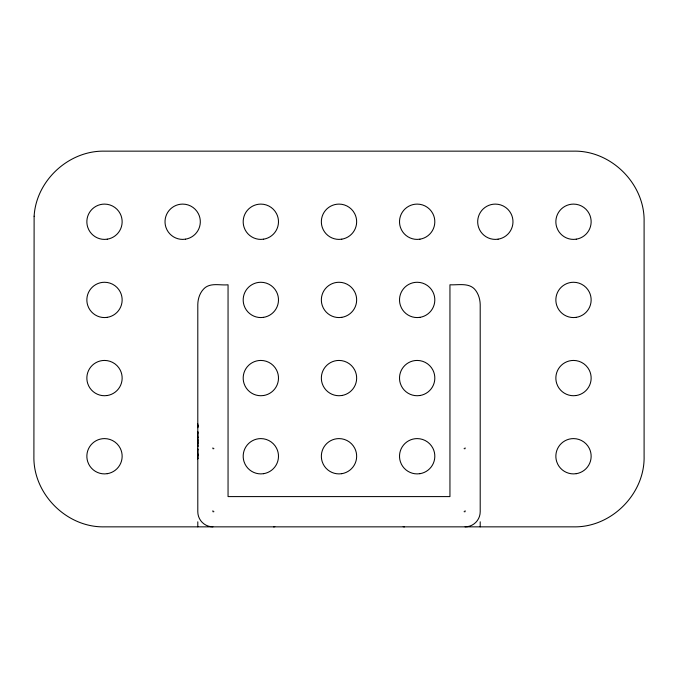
<?xml version="1.0" encoding="UTF-8"?>
<svg xmlns="http://www.w3.org/2000/svg" width="678" height="678" viewBox="0 0 678 678"><rect width="100%" height="100%" fill="white"/><g stroke="black" fill="none" stroke-linecap="round" stroke-linejoin="round"><path stroke-width="1.02" d="M197.798 432.123L197.798 443.946M197.798 425.292L197.798 427.081M197.798 453.319L197.798 458.803L197.798 457.904M197.798 445.505L197.798 446.429M197.798 423.86L197.798 425.038M197.798 449.217L197.798 449.997M197.798 439.547L197.798 440.98M197.798 433.445L197.798 431.555M197.798 427.716L197.798 426.038M197.798 425.954L197.798 425.148M197.798 448.802L197.798 453.048M465.074 510.729L465.074 511.72L464.083 511.72M464.083 448.683L465.074 448.709L465.074 447.861M273.514 526.848L274.827 526.679M213.917 448.683L212.926 448.709L212.926 447.861M403.173 526.679L404.486 526.848M213.917 511.72L212.926 511.72L212.926 510.729M197.798 436.852L197.798 437.369M197.798 437.2L197.798 437.751M197.798 446.853L197.798 441.692M197.798 453.963L197.798 455.709M197.798 454.319L197.798 456.108M480.202 521.806L480.202 526.848M197.798 521.806L197.798 526.848M212.926 526.848A15.128 15.128 0 0 1 197.798 511.72L197.798 304.481C197.925 298.083 200.264 291.532 205.358 287.43C211.977 282.734 220.579 285.574 228.054 284.785L228.054 496.593L449.946 496.593L449.946 284.785C458.582 285.252 469.82 282.218 475.77 290.557C478.693 294.616 480.075 299.515 480.202 304.481L480.202 511.72A15.128 15.128 0 0 1 465.074 526.848M34.12 216.214L33.9 456.252C33.01 493.974 66.775 527.747 104.505 526.848L573.495 526.848C611.242 527.747 645.024 493.94 644.1 456.201L644.1 221.748C645.007 184.018 611.225 150.236 573.495 151.152L104.505 151.152C68.783 150.397 36.171 180.543 34.12 216.214M107.26 239.181L104.505 239.402A17.653 17.653 0 0 1 88.776 229.766L87.716 227.206A17.653 17.653 0 0 1 104.505 204.103L107.26 204.315A17.653 17.653 0 0 1 118.777 211.375L120.226 213.739A17.653 17.653 0 0 1 107.26 239.181M185.433 239.181L182.67 239.402A17.653 17.653 0 0 1 166.941 229.766L165.881 227.206A17.653 17.653 0 0 1 182.67 204.103L185.433 204.315A17.653 17.653 0 0 1 196.951 211.375L198.391 213.739A17.653 17.653 0 0 1 185.433 239.181M263.598 239.181L260.835 239.402A17.653 17.653 0 0 1 245.105 229.766L244.046 227.206A17.653 17.653 0 0 1 260.835 204.103L263.598 204.315A17.653 17.653 0 0 1 275.115 211.375L276.565 213.739A17.653 17.653 0 0 1 263.598 239.181M341.763 239.181L339 239.402A17.653 17.653 0 0 1 323.27 229.766L322.211 227.206A17.653 17.653 0 0 1 339 204.103L341.763 204.315A17.653 17.653 0 0 1 353.28 211.375L354.73 213.739A17.653 17.653 0 0 1 341.763 239.181M419.928 239.181L417.165 239.402A17.653 17.653 0 0 1 401.435 229.766L400.376 227.206A17.653 17.653 0 0 1 417.165 204.103L419.928 204.315A17.653 17.653 0 0 1 431.445 211.375L432.895 213.739A17.653 17.653 0 0 1 419.928 239.181M498.093 239.181L495.33 239.402A17.653 17.653 0 0 1 479.609 229.766L478.549 227.206A17.653 17.653 0 0 1 495.33 204.103L498.093 204.315A17.653 17.653 0 0 1 509.61 211.375L511.059 213.739A17.653 17.653 0 0 1 498.093 239.181M576.258 239.181L573.495 239.402A17.653 17.653 0 0 1 557.774 229.766L556.714 227.206A17.653 17.653 0 0 1 573.495 204.103L576.258 204.315A17.653 17.653 0 0 1 587.775 211.375L589.224 213.739A17.653 17.653 0 0 1 576.258 239.181M107.26 317.346L104.505 317.567A17.653 17.653 0 0 1 88.776 307.931L87.716 305.371A17.653 17.653 0 0 1 104.505 282.268L107.26 282.48A17.653 17.653 0 0 1 118.777 289.54L120.226 291.904A17.653 17.653 0 0 1 107.26 317.346M263.598 317.346L260.835 317.567A17.653 17.653 0 0 1 245.105 307.931L244.046 305.371A17.653 17.653 0 0 1 260.835 282.268L263.598 282.48A17.653 17.653 0 0 1 275.115 289.54L276.565 291.904A17.653 17.653 0 0 1 263.598 317.346M341.763 317.346L339 317.567A17.653 17.653 0 0 1 323.27 307.931L322.211 305.371A17.653 17.653 0 0 1 339 282.268L341.763 282.48A17.653 17.653 0 0 1 353.28 289.54L354.73 291.904A17.653 17.653 0 0 1 341.763 317.346M419.928 317.346L417.165 317.567A17.653 17.653 0 0 1 401.435 307.931L400.376 305.371A17.653 17.653 0 0 1 417.165 282.268L419.928 282.48A17.653 17.653 0 0 1 431.445 289.54L432.895 291.904A17.653 17.653 0 0 1 419.928 317.346M576.258 317.346L573.495 317.567A17.653 17.653 0 0 1 557.774 307.931L556.714 305.371A17.653 17.653 0 0 1 573.495 282.268L576.258 282.48A17.653 17.653 0 0 1 587.775 289.54L589.224 291.904A17.653 17.653 0 0 1 576.258 317.346M107.26 395.52L104.505 395.732A17.653 17.653 0 0 1 88.776 386.096L87.716 383.536A17.653 17.653 0 0 1 104.505 360.433L107.26 360.654A17.653 17.653 0 0 1 118.777 367.705L120.226 370.069A17.653 17.653 0 0 1 107.26 395.52M263.598 395.52L260.835 395.732A17.653 17.653 0 0 1 245.105 386.096L244.046 383.536A17.653 17.653 0 0 1 260.835 360.433L263.598 360.654A17.653 17.653 0 0 1 275.115 367.705L276.565 370.069A17.653 17.653 0 0 1 263.598 395.52M341.763 395.52L339 395.732A17.653 17.653 0 0 1 323.27 386.096L322.211 383.536A17.653 17.653 0 0 1 339 360.433L341.763 360.654A17.653 17.653 0 0 1 353.28 367.705L354.73 370.069A17.653 17.653 0 0 1 341.763 395.52M419.928 395.52L417.165 395.732A17.653 17.653 0 0 1 401.435 386.096L400.376 383.536A17.653 17.653 0 0 1 417.165 360.433L419.928 360.654A17.653 17.653 0 0 1 431.445 367.705L432.895 370.069A17.653 17.653 0 0 1 419.928 395.52M576.258 395.52L573.495 395.732A17.653 17.653 0 0 1 557.774 386.096L556.714 383.536A17.653 17.653 0 0 1 573.495 360.433L576.258 360.654A17.653 17.653 0 0 1 587.775 367.705L589.224 370.069A17.653 17.653 0 0 1 576.258 395.52M107.26 473.685L104.505 473.897A17.653 17.653 0 0 1 88.776 464.26L87.716 461.701A17.653 17.653 0 0 1 104.505 438.598L107.26 438.819A17.653 17.653 0 0 1 118.777 445.878L120.226 448.234A17.653 17.653 0 0 1 107.26 473.685M263.598 473.685L260.835 473.897A17.653 17.653 0 0 1 245.105 464.26L244.046 461.701A17.653 17.653 0 0 1 260.835 438.598L263.598 438.819A17.653 17.653 0 0 1 275.115 445.878L276.565 448.234A17.653 17.653 0 0 1 263.598 473.685M341.763 473.685L339 473.897A17.653 17.653 0 0 1 323.27 464.26L322.211 461.701A17.653 17.653 0 0 1 339 438.598L341.763 438.819A17.653 17.653 0 0 1 353.28 445.878L354.73 448.234A17.653 17.653 0 0 1 341.763 473.685M419.928 473.685L417.165 473.897A17.653 17.653 0 0 1 401.435 464.26L400.376 461.701A17.653 17.653 0 0 1 417.165 438.598L419.928 438.819A17.653 17.653 0 0 1 431.445 445.878L432.895 448.234A17.653 17.653 0 0 1 419.928 473.685M576.258 473.685L573.495 473.897A17.653 17.653 0 0 1 557.774 464.26L556.714 461.701A17.653 17.653 0 0 1 573.495 438.598L576.258 438.819A17.653 17.653 0 0 1 587.775 445.878L589.224 448.234A17.653 17.653 0 0 1 576.258 473.685"/></g></svg>
